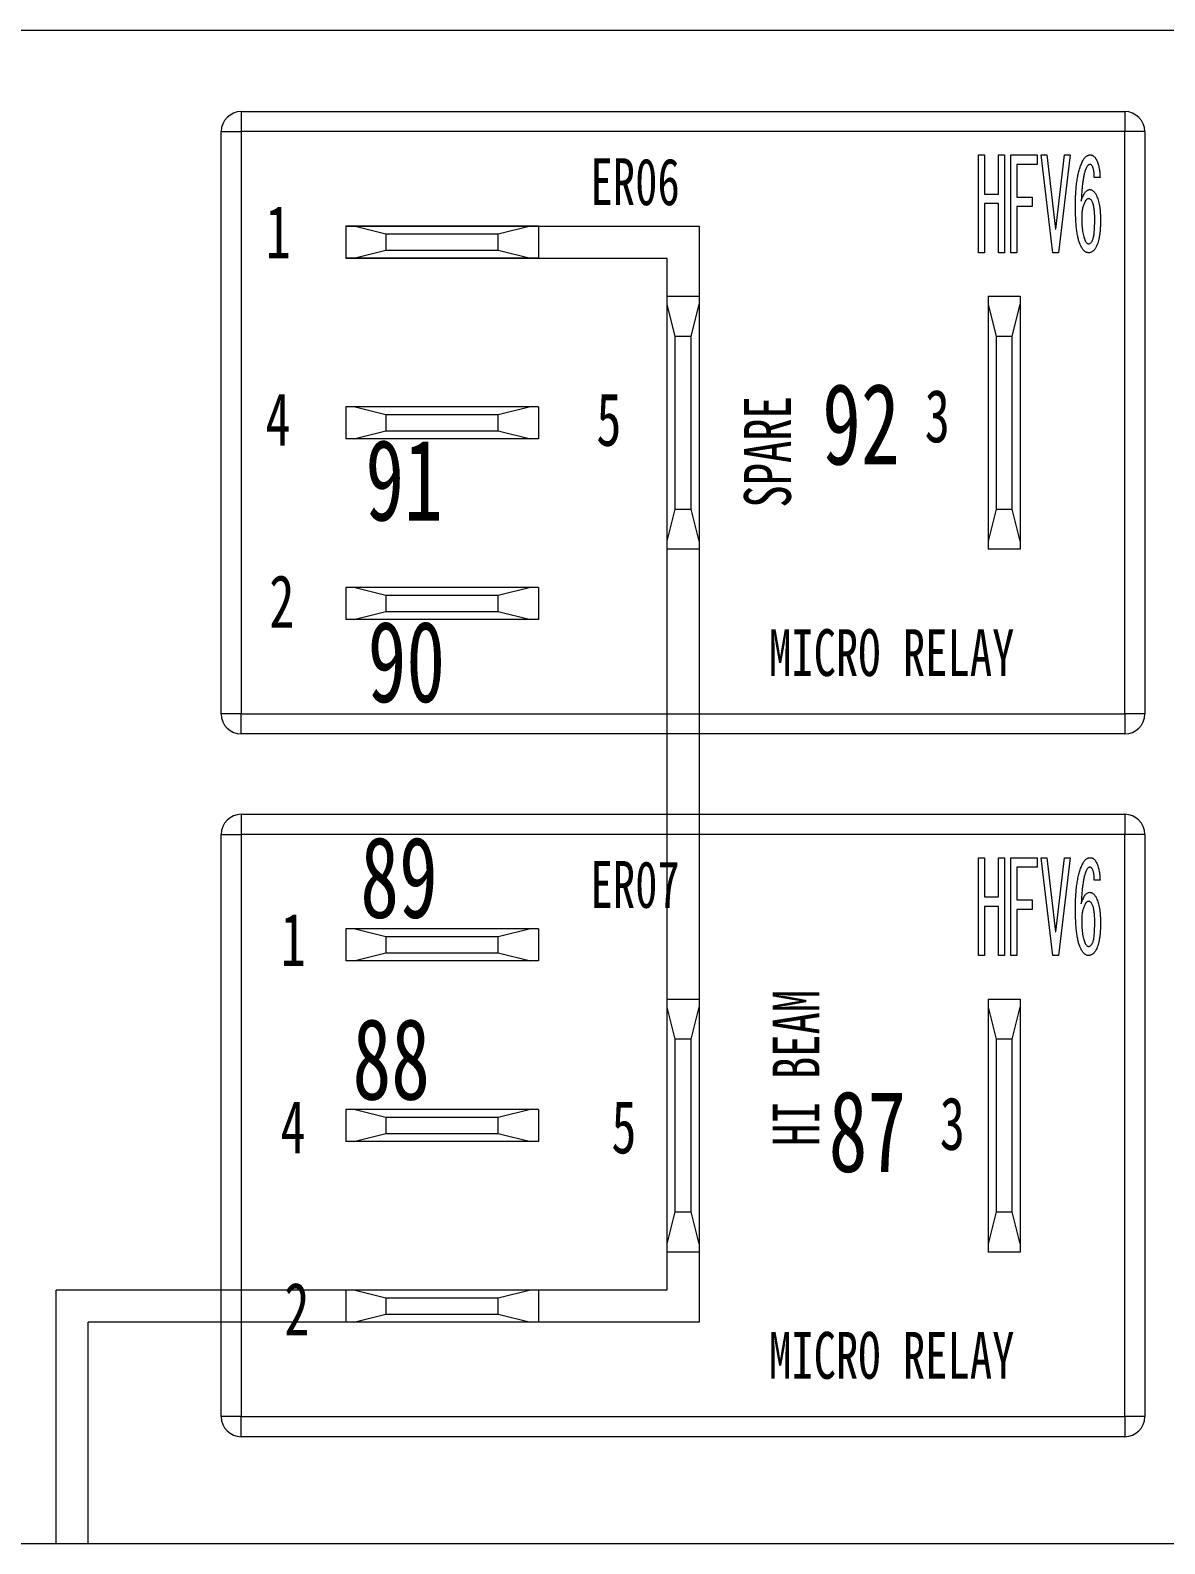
# Model space of a CAD drawing. Header units: inches. Extents: x 47316 to 59086, y 3141 to 11743.
# Drawn here: x 50872.6 to 50936.2, y 10120.8 to 10205.6 of the extents above; entities that cross this region are included whole.
import ezdxf
from ezdxf.enums import TextEntityAlignment as Align

# ---------------------------------------------------------------- set-up
doc = ezdxf.new("R2010")
doc.units = ezdxf.units.IN
doc.header["$MEASUREMENT"] = 0
doc.layers.add('1', color=1, linetype='Continuous')
doc.styles.add('MtX_STSong', font='')
doc.styles.add('仿宋', font='仿宋_GB2312.ttf', dxfattribs={"width": 0.7})
doc.styles.get('MtX_STSong').set_extended_font_data('STSong')

msp = doc.modelspace()

# ---------------------------------------------------------------- linework, layer by layer
at = {"color": 0, "linetype": 'Continuous', "lineweight": 15}
for p, q in [((50565.517, 10205.643), (50978.955, 10205.643)), ((50884.455, 10201.087), (50933.955, 10201.087)), ((50884.455, 10201.087), (50884.455, 10199.962)), ((50933.955, 10201.087), (50933.955, 10199.962)), ((50883.33, 10199.962), (50884.455, 10199.962)), ((50883.33, 10167.337), (50883.33, 10199.962)), ((50884.455, 10199.962), (50884.455, 10167.337)), ((50933.955, 10199.962), (50884.455, 10199.962)), ((50935.08, 10199.962), (50933.955, 10199.962)), ((50933.955, 10167.337), (50933.955, 10199.962)), ((50935.08, 10199.962), (50935.08, 10167.337)), ((50890.305, 10194.674), (50890.305, 10192.874)), ((50901.105, 10194.674), (50890.305, 10194.674)), ((50892.555, 10194.224), (50890.755, 10194.674)), ((50892.555, 10194.224), (50892.555, 10193.324)), ((50898.855, 10194.224), (50892.555, 10194.224)), ((50900.655, 10194.674), (50898.855, 10194.224)), ((50898.855, 10193.324), (50898.855, 10194.224)), ((50901.105, 10194.674), (50901.105, 10192.874)), ((50890.755, 10192.874), (50892.555, 10193.324)), ((50892.555, 10193.324), (50898.855, 10193.324)), ((50898.855, 10193.324), (50900.655, 10192.874)), ((50901.105, 10192.874), (50890.305, 10192.874)), ((50908.305, 10190.737), (50908.305, 10176.562)), ((50908.305, 10190.737), (50910.105, 10190.737)), ((50910.105, 10190.737), (50910.105, 10176.562)), ((50926.305, 10190.737), (50926.305, 10176.562)), ((50926.305, 10190.737), (50928.105, 10190.737)), ((50928.105, 10190.737), (50928.105, 10176.562)), ((50908.305, 10190.287), (50908.755, 10188.487)), ((50909.655, 10188.487), (50910.105, 10190.287)), ((50926.305, 10190.287), (50926.755, 10188.487)), ((50927.655, 10188.487), (50928.105, 10190.287)), ((50908.755, 10188.487), (50908.755, 10178.812)), ((50909.655, 10188.487), (50908.755, 10188.487)), ((50909.655, 10178.812), (50909.655, 10188.487)), ((50926.755, 10188.487), (50926.755, 10178.812)), ((50927.655, 10188.487), (50926.755, 10188.487)), ((50927.655, 10178.812), (50927.655, 10188.487)), ((50890.305, 10184.549), (50890.305, 10182.749)), ((50901.105, 10184.549), (50890.305, 10184.549)), ((50892.555, 10184.099), (50890.755, 10184.549)), ((50892.555, 10184.099), (50892.555, 10183.199)), ((50898.855, 10184.099), (50892.555, 10184.099)), ((50900.655, 10184.549), (50898.855, 10184.099)), ((50898.855, 10183.199), (50898.855, 10184.099)), ((50901.105, 10184.549), (50901.105, 10182.749)), ((50890.755, 10182.749), (50892.555, 10183.199)), ((50892.555, 10183.199), (50898.855, 10183.199)), ((50898.855, 10183.199), (50900.655, 10182.749)), ((50901.105, 10182.749), (50890.305, 10182.749)), ((50908.755, 10178.812), (50908.305, 10177.012)), ((50908.755, 10178.812), (50909.655, 10178.812)), ((50910.105, 10177.012), (50909.655, 10178.812)), ((50926.755, 10178.812), (50926.305, 10177.012)), ((50926.755, 10178.812), (50927.655, 10178.812)), ((50928.105, 10177.012), (50927.655, 10178.812)), ((50910.105, 10176.562), (50908.305, 10176.562)), ((50928.105, 10176.562), (50926.305, 10176.562)), ((50890.305, 10174.424), (50890.305, 10172.624)), ((50901.105, 10174.424), (50890.305, 10174.424)), ((50892.555, 10173.974), (50890.755, 10174.424)), ((50892.555, 10173.974), (50892.555, 10173.074)), ((50898.855, 10173.974), (50892.555, 10173.974)), ((50900.655, 10174.424), (50898.855, 10173.974)), ((50898.855, 10173.074), (50898.855, 10173.974)), ((50901.105, 10174.424), (50901.105, 10172.624)), ((50890.755, 10172.624), (50892.555, 10173.074)), ((50892.555, 10173.074), (50898.855, 10173.074)), ((50898.855, 10173.074), (50900.655, 10172.624)), ((50901.105, 10172.624), (50890.305, 10172.624)), ((50884.455, 10167.337), (50883.33, 10167.337)), ((50884.455, 10167.337), (50933.955, 10167.337)), ((50884.455, 10166.212), (50884.455, 10167.337)), ((50933.955, 10167.337), (50933.955, 10166.212)), ((50935.08, 10167.337), (50933.955, 10167.337)), ((50933.955, 10166.212), (50884.455, 10166.212)), ((50884.455, 10161.712), (50933.955, 10161.712)), ((50884.455, 10161.712), (50884.455, 10160.587)), ((50933.955, 10161.712), (50933.955, 10160.587)), ((50883.33, 10160.587), (50884.455, 10160.587)), ((50883.33, 10127.962), (50883.33, 10160.587)), ((50884.455, 10160.587), (50884.455, 10127.962)), ((50933.955, 10160.587), (50884.455, 10160.587)), ((50935.08, 10160.587), (50933.955, 10160.587)), ((50933.955, 10127.962), (50933.955, 10160.587)), ((50935.08, 10160.587), (50935.08, 10127.962)), ((50890.305, 10155.299), (50890.305, 10153.499)), ((50901.105, 10155.299), (50890.305, 10155.299)), ((50892.555, 10154.849), (50890.755, 10155.299)), ((50900.655, 10155.299), (50898.855, 10154.849)), ((50901.105, 10155.299), (50901.105, 10153.499)), ((50892.555, 10154.849), (50892.555, 10153.949)), ((50898.855, 10154.849), (50892.555, 10154.849)), ((50898.855, 10153.949), (50898.855, 10154.849)), ((50901.105, 10153.499), (50890.305, 10153.499)), ((50890.755, 10153.499), (50892.555, 10153.949)), ((50892.555, 10153.949), (50898.855, 10153.949)), ((50898.855, 10153.949), (50900.655, 10153.499)), ((50908.305, 10151.362), (50908.305, 10137.187)), ((50908.305, 10151.362), (50910.105, 10151.362)), ((50908.305, 10150.912), (50908.755, 10149.112)), ((50909.655, 10149.112), (50910.105, 10150.912)), ((50910.105, 10151.362), (50910.105, 10137.187)), ((50926.305, 10151.362), (50926.305, 10137.187)), ((50926.305, 10151.362), (50928.105, 10151.362)), ((50926.305, 10150.912), (50926.755, 10149.112)), ((50927.655, 10149.112), (50928.105, 10150.912)), ((50928.105, 10151.362), (50928.105, 10137.187)), ((50908.755, 10149.112), (50908.755, 10139.437)), ((50909.655, 10149.112), (50908.755, 10149.112)), ((50909.655, 10139.437), (50909.655, 10149.112)), ((50926.755, 10149.112), (50926.755, 10139.437)), ((50927.655, 10149.112), (50926.755, 10149.112)), ((50927.655, 10139.437), (50927.655, 10149.112)), ((50890.305, 10145.174), (50890.305, 10143.374)), ((50901.105, 10145.174), (50890.305, 10145.174)), ((50892.555, 10144.724), (50890.755, 10145.174)), ((50900.655, 10145.174), (50898.855, 10144.724)), ((50901.105, 10145.174), (50901.105, 10143.374)), ((50892.555, 10144.724), (50892.555, 10143.824)), ((50898.855, 10144.724), (50892.555, 10144.724)), ((50898.855, 10143.824), (50898.855, 10144.724)), ((50901.105, 10143.374), (50890.305, 10143.374)), ((50890.755, 10143.374), (50892.555, 10143.824)), ((50892.555, 10143.824), (50898.855, 10143.824)), ((50898.855, 10143.824), (50900.655, 10143.374)), ((50908.755, 10139.437), (50908.305, 10137.637)), ((50908.755, 10139.437), (50909.655, 10139.437)), ((50910.105, 10137.637), (50909.655, 10139.437)), ((50926.755, 10139.437), (50926.305, 10137.637)), ((50926.755, 10139.437), (50927.655, 10139.437)), ((50928.105, 10137.637), (50927.655, 10139.437)), ((50910.105, 10137.187), (50908.305, 10137.187)), ((50928.105, 10137.187), (50926.305, 10137.187)), ((50890.305, 10135.049), (50890.305, 10133.249)), ((50901.105, 10135.049), (50890.305, 10135.049)), ((50892.555, 10134.599), (50890.755, 10135.049)), ((50900.655, 10135.049), (50898.855, 10134.599)), ((50901.105, 10135.049), (50901.105, 10133.249)), ((50892.555, 10134.599), (50892.555, 10133.699)), ((50898.855, 10134.599), (50892.555, 10134.599)), ((50898.855, 10133.699), (50898.855, 10134.599)), ((50901.105, 10133.249), (50890.305, 10133.249)), ((50890.755, 10133.249), (50892.555, 10133.699)), ((50892.555, 10133.699), (50898.855, 10133.699)), ((50898.855, 10133.699), (50900.655, 10133.249)), ((50884.455, 10127.962), (50883.33, 10127.962)), ((50884.455, 10127.962), (50933.955, 10127.962)), ((50884.455, 10126.837), (50884.455, 10127.962)), ((50933.955, 10127.962), (50933.955, 10126.837)), ((50935.08, 10127.962), (50933.955, 10127.962)), ((50933.955, 10126.837), (50884.455, 10126.837)), ((50984.242, 10120.841), (50864.599, 10120.841))]:
    msp.add_line(p, q, dxfattribs=at)
at = {"color": 0, "lineweight": 15}
for p, q in [((50890.305, 10194.674), (50910.105, 10194.674)), ((50910.105, 10194.674), (50910.105, 10133.249)), ((50890.305, 10192.874), (50908.305, 10192.874)), ((50908.305, 10192.874), (50908.305, 10135.049)), ((50874.081, 10120.841), (50874.081, 10135.049)), ((50908.305, 10135.049), (50874.081, 10135.049)), ((50875.881, 10120.841), (50875.881, 10133.249)), ((50910.105, 10133.249), (50875.881, 10133.249))]:
    msp.add_line(p, q, dxfattribs=at)
at = {"color": 0, "linetype": 'Continuous', "lineweight": 15}
for centre, start, end in [((50884.455, 10199.962), 90, 180), ((50933.955, 10199.962), 0, 90), ((50884.455, 10167.337), 180, 270), ((50933.955, 10167.337), 270, 0), ((50884.455, 10160.587), 90, 180), ((50933.955, 10160.587), 0, 90), ((50884.455, 10127.962), 180, 270), ((50933.955, 10127.962), 270, 0)]:
    msp.add_arc(centre, 1.125, start, end, dxfattribs=at)
at = {"layer": '1', "color": 255, "linetype": 'Continuous', "lineweight": 13}
for p, q in [((50925.757, 10193.176), (50925.757, 10198.656)), ((50925.757, 10198.656), (50926.09, 10198.656)), ((50926.09, 10198.656), (50926.09, 10196.463)), ((50926.882, 10198.656), (50927.215, 10198.656)), ((50926.882, 10196.463), (50926.882, 10198.656)), ((50927.215, 10198.656), (50927.215, 10193.176)), ((50927.57, 10193.176), (50927.57, 10198.656)), ((50927.57, 10198.656), (50929.056, 10198.656)), ((50929.056, 10198.656), (50929.056, 10198.122)), ((50929.927, 10193.176), (50929.267, 10198.656)), ((50929.267, 10198.656), (50929.59, 10198.656)), ((50929.59, 10198.656), (50930.068, 10194.495)), ((50930.096, 10194.495), (50930.574, 10198.656)), ((50930.897, 10198.656), (50930.236, 10193.176)), ((50930.574, 10198.656), (50930.897, 10198.656)), ((50929.056, 10198.122), (50927.903, 10198.122)), ((50927.903, 10198.122), (50927.903, 10196.294)), ((50932.569, 10197.391), (50932.247, 10197.391)), ((50926.09, 10196.463), (50926.882, 10196.463)), ((50926.882, 10195.93), (50926.09, 10195.93)), ((50926.09, 10195.93), (50926.09, 10193.176)), ((50926.882, 10193.176), (50926.882, 10195.93)), ((50927.903, 10196.294), (50928.774, 10196.294)), ((50927.903, 10195.761), (50927.903, 10193.176)), ((50928.774, 10195.761), (50927.903, 10195.761)), ((50928.774, 10196.294), (50928.774, 10195.761)), ((50930.068, 10194.495), (50930.096, 10194.495)), ((50926.09, 10193.176), (50925.757, 10193.176)), ((50927.215, 10193.176), (50926.882, 10193.176)), ((50927.903, 10193.176), (50927.57, 10193.176)), ((50930.236, 10193.176), (50929.927, 10193.176)), ((50925.757, 10153.801), (50925.757, 10159.281)), ((50925.757, 10159.281), (50926.09, 10159.281)), ((50926.09, 10159.281), (50926.09, 10157.088)), ((50926.882, 10159.281), (50927.215, 10159.281)), ((50926.882, 10157.088), (50926.882, 10159.281)), ((50927.215, 10159.281), (50927.215, 10153.801)), ((50927.57, 10153.801), (50927.57, 10159.281)), ((50927.57, 10159.281), (50929.056, 10159.281)), ((50929.056, 10159.281), (50929.056, 10158.747)), ((50929.927, 10153.801), (50929.267, 10159.281)), ((50929.267, 10159.281), (50929.59, 10159.281)), ((50929.59, 10159.281), (50930.068, 10155.12)), ((50930.096, 10155.12), (50930.574, 10159.281)), ((50930.897, 10159.281), (50930.236, 10153.801)), ((50930.574, 10159.281), (50930.897, 10159.281)), ((50929.056, 10158.747), (50927.903, 10158.747)), ((50927.903, 10158.747), (50927.903, 10156.919)), ((50932.569, 10158.016), (50932.247, 10158.016)), ((50926.09, 10157.088), (50926.882, 10157.088)), ((50927.903, 10156.919), (50928.774, 10156.919)), ((50928.774, 10156.919), (50928.774, 10156.386)), ((50926.882, 10156.555), (50926.09, 10156.555)), ((50926.09, 10156.555), (50926.09, 10153.801)), ((50926.882, 10153.801), (50926.882, 10156.555)), ((50927.903, 10156.386), (50927.903, 10153.801)), ((50928.774, 10156.386), (50927.903, 10156.386)), ((50930.068, 10155.12), (50930.096, 10155.12)), ((50926.09, 10153.801), (50925.757, 10153.801)), ((50927.215, 10153.801), (50926.882, 10153.801)), ((50927.903, 10153.801), (50927.57, 10153.801)), ((50930.236, 10153.801), (50929.927, 10153.801))]:
    msp.add_line(p, q, dxfattribs=at)
for points, knots in [([(50931.192, 10195.844), (50931.193, 10195.978), (50931.195, 10196.238), (50931.216, 10196.613), (50931.245, 10196.962), (50931.29, 10197.285), (50931.346, 10197.582), (50931.418, 10197.852), (50931.497, 10198.097), (50931.567, 10198.247), (50931.6, 10198.318)], [0, 0, 0, 0, 0.159042, 0.30756, 0.446124, 0.57506, 0.694235, 0.804553, 0.906301, 1, 1, 1, 1]), ([(50931.6, 10198.318), (50931.614, 10198.345), (50931.641, 10198.396), (50931.687, 10198.465), (50931.737, 10198.523), (50931.787, 10198.572), (50931.843, 10198.609), (50931.9, 10198.636), (50931.96, 10198.652), (50932.001, 10198.655), (50932.022, 10198.656)], [0, 0, 0, 0, 0.158634, 0.303547, 0.435715, 0.558497, 0.67301, 0.78415, 0.891827, 1, 1, 1, 1]), ([(50932.022, 10198.656), (50932.039, 10198.655), (50932.073, 10198.653), (50932.122, 10198.641), (50932.169, 10198.621), (50932.213, 10198.593), (50932.254, 10198.556), (50932.292, 10198.513), (50932.328, 10198.461), (50932.348, 10198.423), (50932.359, 10198.403)], [0, 0, 0, 0, 0.114864, 0.227641, 0.339617, 0.456273, 0.577157, 0.707931, 0.847275, 1, 1, 1, 1]), ([(50932.359, 10198.403), (50932.375, 10198.369), (50932.408, 10198.3), (50932.449, 10198.191), (50932.482, 10198.074), (50932.512, 10197.951), (50932.536, 10197.821), (50932.553, 10197.684), (50932.564, 10197.54), (50932.568, 10197.441), (50932.569, 10197.391)], [0, 0, 0, 0, 0.107762, 0.218756, 0.335435, 0.456626, 0.583635, 0.715641, 0.854978, 1, 1, 1, 1]), ([(50931.81, 10197.953), (50931.79, 10197.908), (50931.747, 10197.812), (50931.698, 10197.648), (50931.654, 10197.455), (50931.615, 10197.234), (50931.581, 10196.984), (50931.554, 10196.705), (50931.53, 10196.397), (50931.521, 10196.182), (50931.516, 10196.069)], [0, 0, 0, 0, 0.076178, 0.165002, 0.268176, 0.385173, 0.516771, 0.66309, 0.823784, 1, 1, 1, 1]), ([(50932.007, 10198.121), (50931.989, 10198.119), (50931.95, 10198.115), (50931.897, 10198.079), (50931.849, 10198.024), (50931.824, 10197.978), (50931.81, 10197.953)], [0, 0, 0, 0, 0.202434, 0.422078, 0.684638, 1, 1, 1, 1]), ([(50932.148, 10198.009), (50932.138, 10198.026), (50932.121, 10198.057), (50932.088, 10198.093), (50932.049, 10198.117), (50932.021, 10198.12), (50932.007, 10198.121)], [0, 0, 0, 0, 0.303691, 0.560441, 0.782113, 1, 1, 1, 1]), ([(50932.247, 10197.391), (50932.247, 10197.425), (50932.247, 10197.49), (50932.241, 10197.585), (50932.234, 10197.673), (50932.222, 10197.754), (50932.209, 10197.828), (50932.193, 10197.895), (50932.172, 10197.955), (50932.156, 10197.991), (50932.148, 10198.009)], [0, 0, 0, 0, 0.161643, 0.311959, 0.450983, 0.580904, 0.699954, 0.80876, 0.908391, 1, 1, 1, 1]), ([(50931.516, 10196.069), (50931.532, 10196.12), (50931.563, 10196.216), (50931.616, 10196.348), (50931.671, 10196.459), (50931.728, 10196.552), (50931.79, 10196.624), (50931.854, 10196.676), (50931.923, 10196.709), (50931.97, 10196.714), (50931.994, 10196.716)], [0, 0, 0, 0, 0.188402, 0.354694, 0.499677, 0.627283, 0.73742, 0.832378, 0.918336, 1, 1, 1, 1]), ([(50931.994, 10196.716), (50932.011, 10196.715), (50932.046, 10196.713), (50932.098, 10196.697), (50932.148, 10196.668), (50932.196, 10196.631), (50932.243, 10196.583), (50932.289, 10196.525), (50932.332, 10196.456), (50932.359, 10196.405), (50932.373, 10196.379)], [0, 0, 0, 0, 0.098071, 0.198084, 0.302914, 0.415724, 0.541317, 0.678783, 0.831464, 1, 1, 1, 1]), ([(50931.488, 10193.567), (50931.476, 10193.593), (50931.451, 10193.647), (50931.416, 10193.734), (50931.385, 10193.829), (50931.357, 10193.933), (50931.33, 10194.045), (50931.307, 10194.167), (50931.285, 10194.296), (50931.265, 10194.434), (50931.247, 10194.581), (50931.233, 10194.736), (50931.22, 10194.9), (50931.21, 10195.072), (50931.202, 10195.253), (50931.195, 10195.443), (50931.193, 10195.641), (50931.192, 10195.776), (50931.192, 10195.844)], [0, 0, 0, 0, 0.037089, 0.077318, 0.120903, 0.167121, 0.217154, 0.270417, 0.327506, 0.387571, 0.451538, 0.518943, 0.589862, 0.664764, 0.743216, 0.824783, 0.91082, 1, 1, 1, 1]), ([(50931.713, 10196.013), (50931.699, 10195.984), (50931.671, 10195.925), (50931.637, 10195.829), (50931.608, 10195.727), (50931.586, 10195.618), (50931.566, 10195.502), (50931.553, 10195.379), (50931.546, 10195.249), (50931.545, 10195.159), (50931.544, 10195.113)], [0, 0, 0, 0, 0.103989, 0.21317, 0.328129, 0.449132, 0.575966, 0.709866, 0.851076, 1, 1, 1, 1]), ([(50931.937, 10196.21), (50931.916, 10196.207), (50931.872, 10196.202), (50931.812, 10196.16), (50931.757, 10196.096), (50931.729, 10196.043), (50931.713, 10196.013)], [0, 0, 0, 0, 0.199844, 0.419038, 0.680078, 1, 1, 1, 1]), ([(50932.134, 10196.041), (50932.121, 10196.066), (50932.096, 10196.113), (50932.048, 10196.168), (50931.995, 10196.203), (50931.956, 10196.208), (50931.937, 10196.21)], [0, 0, 0, 0, 0.315362, 0.577922, 0.797566, 1, 1, 1, 1]), ([(50932.275, 10195.001), (50932.274, 10195.062), (50932.274, 10195.178), (50932.268, 10195.346), (50932.256, 10195.498), (50932.241, 10195.636), (50932.222, 10195.759), (50932.198, 10195.866), (50932.171, 10195.96), (50932.146, 10196.015), (50932.134, 10196.041)], [0, 0, 0, 0, 0.172427, 0.331159, 0.475411, 0.606298, 0.724053, 0.828031, 0.919663, 1, 1, 1, 1]), ([(50932.373, 10196.379), (50932.391, 10196.339), (50932.43, 10196.256), (50932.474, 10196.12), (50932.513, 10195.97), (50932.543, 10195.805), (50932.568, 10195.625), (50932.586, 10195.431), (50932.596, 10195.221), (50932.597, 10195.076), (50932.598, 10195.001)], [0, 0, 0, 0, 0.0931, 0.194668, 0.304697, 0.423715, 0.552237, 0.691198, 0.840133, 1, 1, 1, 1]), ([(50931.544, 10195.113), (50931.544, 10195.043), (50931.546, 10194.908), (50931.555, 10194.712), (50931.571, 10194.532), (50931.59, 10194.366), (50931.619, 10194.215), (50931.651, 10194.079), (50931.692, 10193.958), (50931.725, 10193.884), (50931.741, 10193.848)], [0, 0, 0, 0, 0.163056, 0.314967, 0.455122, 0.584465, 0.703508, 0.811566, 0.910341, 1, 1, 1, 1]), ([(50932.148, 10193.877), (50932.159, 10193.901), (50932.182, 10193.954), (50932.205, 10194.048), (50932.227, 10194.16), (50932.246, 10194.291), (50932.258, 10194.441), (50932.267, 10194.611), (50932.274, 10194.799), (50932.274, 10194.932), (50932.275, 10195.001)], [0, 0, 0, 0, 0.069309, 0.153628, 0.253372, 0.369799, 0.502057, 0.651386, 0.817044, 1, 1, 1, 1]), ([(50932.598, 10195.001), (50932.597, 10194.919), (50932.595, 10194.762), (50932.585, 10194.534), (50932.566, 10194.322), (50932.54, 10194.127), (50932.508, 10193.949), (50932.466, 10193.788), (50932.42, 10193.642), (50932.379, 10193.553), (50932.359, 10193.511)], [0, 0, 0, 0, 0.160922, 0.311022, 0.450557, 0.57973, 0.698842, 0.807781, 0.908026, 1, 1, 1, 1]), ([(50931.923, 10193.176), (50931.903, 10193.177), (50931.863, 10193.179), (50931.804, 10193.2), (50931.747, 10193.23), (50931.692, 10193.274), (50931.638, 10193.33), (50931.586, 10193.398), (50931.535, 10193.478), (50931.504, 10193.537), (50931.488, 10193.567)], [0, 0, 0, 0, 0.097077, 0.195094, 0.298911, 0.412404, 0.538164, 0.677061, 0.83022, 1, 1, 1, 1]), ([(50931.741, 10193.848), (50931.754, 10193.823), (50931.779, 10193.777), (50931.828, 10193.723), (50931.88, 10193.686), (50931.919, 10193.682), (50931.937, 10193.68)], [0, 0, 0, 0, 0.315617, 0.57556, 0.797402, 1, 1, 1, 1]), ([(50932.359, 10193.511), (50932.345, 10193.485), (50932.318, 10193.434), (50932.271, 10193.365), (50932.221, 10193.307), (50932.167, 10193.26), (50932.111, 10193.222), (50932.051, 10193.195), (50931.988, 10193.179), (50931.945, 10193.177), (50931.923, 10193.176)], [0, 0, 0, 0, 0.154014, 0.297138, 0.427932, 0.549795, 0.666076, 0.775956, 0.886767, 1, 1, 1, 1]), ([(50931.937, 10193.68), (50931.956, 10193.683), (50931.997, 10193.689), (50932.053, 10193.73), (50932.104, 10193.794), (50932.132, 10193.847), (50932.148, 10193.877)], [0, 0, 0, 0, 0.187645, 0.404089, 0.668919, 1, 1, 1, 1]), ([(50931.6, 10158.943), (50931.614, 10158.97), (50931.641, 10159.021), (50931.687, 10159.09), (50931.737, 10159.148), (50931.787, 10159.197), (50931.843, 10159.234), (50931.9, 10159.261), (50931.96, 10159.277), (50932.001, 10159.28), (50932.022, 10159.281)], [0, 0, 0, 0, 0.158634, 0.303547, 0.435715, 0.558497, 0.67301, 0.78415, 0.891827, 1, 1, 1, 1]), ([(50932.022, 10159.281), (50932.039, 10159.28), (50932.073, 10159.278), (50932.122, 10159.266), (50932.169, 10159.246), (50932.213, 10159.218), (50932.254, 10159.181), (50932.292, 10159.138), (50932.328, 10159.086), (50932.348, 10159.048), (50932.359, 10159.028)], [0, 0, 0, 0, 0.114864, 0.227641, 0.339617, 0.456273, 0.577157, 0.707931, 0.847275, 1, 1, 1, 1]), ([(50931.192, 10156.469), (50931.193, 10156.603), (50931.195, 10156.863), (50931.216, 10157.238), (50931.245, 10157.587), (50931.29, 10157.91), (50931.346, 10158.207), (50931.418, 10158.477), (50931.497, 10158.722), (50931.567, 10158.872), (50931.6, 10158.943)], [0, 0, 0, 0, 0.159042, 0.30756, 0.446124, 0.57506, 0.694235, 0.804553, 0.906301, 1, 1, 1, 1]), ([(50931.81, 10158.578), (50931.79, 10158.533), (50931.747, 10158.437), (50931.698, 10158.273), (50931.654, 10158.08), (50931.615, 10157.859), (50931.581, 10157.609), (50931.554, 10157.33), (50931.53, 10157.022), (50931.521, 10156.807), (50931.516, 10156.694)], [0, 0, 0, 0, 0.076178, 0.165002, 0.268176, 0.385173, 0.516771, 0.66309, 0.823784, 1, 1, 1, 1]), ([(50932.007, 10158.746), (50931.989, 10158.744), (50931.95, 10158.74), (50931.897, 10158.704), (50931.849, 10158.649), (50931.824, 10158.603), (50931.81, 10158.578)], [0, 0, 0, 0, 0.202434, 0.422078, 0.684638, 1, 1, 1, 1]), ([(50932.148, 10158.634), (50932.138, 10158.651), (50932.121, 10158.682), (50932.088, 10158.718), (50932.049, 10158.742), (50932.021, 10158.745), (50932.007, 10158.746)], [0, 0, 0, 0, 0.303691, 0.560441, 0.782113, 1, 1, 1, 1]), ([(50932.247, 10158.016), (50932.247, 10158.05), (50932.247, 10158.115), (50932.241, 10158.21), (50932.234, 10158.298), (50932.222, 10158.379), (50932.209, 10158.453), (50932.193, 10158.52), (50932.172, 10158.58), (50932.156, 10158.616), (50932.148, 10158.634)], [0, 0, 0, 0, 0.161643, 0.311959, 0.450983, 0.580904, 0.699954, 0.80876, 0.908391, 1, 1, 1, 1]), ([(50932.359, 10159.028), (50932.375, 10158.994), (50932.408, 10158.925), (50932.449, 10158.816), (50932.482, 10158.699), (50932.512, 10158.576), (50932.536, 10158.446), (50932.553, 10158.309), (50932.564, 10158.165), (50932.568, 10158.066), (50932.569, 10158.016)], [0, 0, 0, 0, 0.107762, 0.218756, 0.335435, 0.456626, 0.583635, 0.715641, 0.854978, 1, 1, 1, 1]), ([(50931.516, 10156.694), (50931.532, 10156.745), (50931.563, 10156.841), (50931.616, 10156.973), (50931.671, 10157.084), (50931.728, 10157.177), (50931.79, 10157.249), (50931.854, 10157.301), (50931.923, 10157.334), (50931.97, 10157.339), (50931.994, 10157.341)], [0, 0, 0, 0, 0.188402, 0.354694, 0.499677, 0.627283, 0.73742, 0.832378, 0.918336, 1, 1, 1, 1]), ([(50931.937, 10156.835), (50931.916, 10156.832), (50931.872, 10156.827), (50931.812, 10156.785), (50931.757, 10156.721), (50931.729, 10156.668), (50931.713, 10156.638)], [0, 0, 0, 0, 0.199844, 0.419038, 0.680078, 1, 1, 1, 1]), ([(50932.134, 10156.666), (50932.121, 10156.691), (50932.096, 10156.738), (50932.048, 10156.793), (50931.995, 10156.828), (50931.956, 10156.833), (50931.937, 10156.835)], [0, 0, 0, 0, 0.315362, 0.577922, 0.797566, 1, 1, 1, 1]), ([(50931.994, 10157.341), (50932.011, 10157.34), (50932.046, 10157.338), (50932.098, 10157.322), (50932.148, 10157.293), (50932.196, 10157.256), (50932.243, 10157.208), (50932.289, 10157.15), (50932.332, 10157.081), (50932.359, 10157.03), (50932.373, 10157.004)], [0, 0, 0, 0, 0.098071, 0.198084, 0.302914, 0.415724, 0.541317, 0.678783, 0.831464, 1, 1, 1, 1]), ([(50932.373, 10157.004), (50932.391, 10156.964), (50932.43, 10156.881), (50932.474, 10156.745), (50932.513, 10156.595), (50932.543, 10156.43), (50932.568, 10156.25), (50932.586, 10156.056), (50932.596, 10155.846), (50932.597, 10155.701), (50932.598, 10155.626)], [0, 0, 0, 0, 0.0931, 0.194668, 0.304697, 0.423715, 0.552237, 0.691198, 0.840133, 1, 1, 1, 1]), ([(50931.488, 10154.192), (50931.476, 10154.218), (50931.451, 10154.272), (50931.416, 10154.359), (50931.385, 10154.454), (50931.357, 10154.558), (50931.33, 10154.67), (50931.307, 10154.792), (50931.285, 10154.921), (50931.265, 10155.059), (50931.247, 10155.206), (50931.233, 10155.361), (50931.22, 10155.525), (50931.21, 10155.697), (50931.202, 10155.878), (50931.195, 10156.068), (50931.193, 10156.266), (50931.192, 10156.401), (50931.192, 10156.469)], [0, 0, 0, 0, 0.037089, 0.077318, 0.120903, 0.167121, 0.217154, 0.270417, 0.327506, 0.387571, 0.451538, 0.518943, 0.589862, 0.664764, 0.743216, 0.824783, 0.91082, 1, 1, 1, 1]), ([(50931.713, 10156.638), (50931.699, 10156.609), (50931.671, 10156.55), (50931.637, 10156.454), (50931.608, 10156.352), (50931.586, 10156.243), (50931.566, 10156.127), (50931.553, 10156.004), (50931.546, 10155.874), (50931.545, 10155.784), (50931.544, 10155.738)], [0, 0, 0, 0, 0.103989, 0.21317, 0.328129, 0.449132, 0.575966, 0.709866, 0.851076, 1, 1, 1, 1]), ([(50932.275, 10155.626), (50932.274, 10155.687), (50932.274, 10155.803), (50932.268, 10155.971), (50932.256, 10156.123), (50932.241, 10156.261), (50932.222, 10156.384), (50932.198, 10156.491), (50932.171, 10156.585), (50932.146, 10156.64), (50932.134, 10156.666)], [0, 0, 0, 0, 0.172427, 0.331159, 0.475411, 0.606298, 0.724053, 0.828031, 0.919663, 1, 1, 1, 1]), ([(50931.544, 10155.738), (50931.544, 10155.668), (50931.546, 10155.533), (50931.555, 10155.337), (50931.571, 10155.157), (50931.59, 10154.991), (50931.619, 10154.84), (50931.651, 10154.704), (50931.692, 10154.583), (50931.725, 10154.509), (50931.741, 10154.473)], [0, 0, 0, 0, 0.163056, 0.314967, 0.455122, 0.584465, 0.703508, 0.811566, 0.910341, 1, 1, 1, 1]), ([(50932.148, 10154.502), (50932.159, 10154.526), (50932.182, 10154.579), (50932.205, 10154.673), (50932.227, 10154.785), (50932.246, 10154.916), (50932.258, 10155.066), (50932.267, 10155.236), (50932.274, 10155.424), (50932.274, 10155.557), (50932.275, 10155.626)], [0, 0, 0, 0, 0.069309, 0.153628, 0.253372, 0.369799, 0.502057, 0.651386, 0.817044, 1, 1, 1, 1]), ([(50932.598, 10155.626), (50932.597, 10155.544), (50932.595, 10155.387), (50932.585, 10155.159), (50932.566, 10154.947), (50932.54, 10154.752), (50932.508, 10154.574), (50932.466, 10154.413), (50932.42, 10154.267), (50932.379, 10154.178), (50932.359, 10154.136)], [0, 0, 0, 0, 0.160922, 0.311022, 0.450557, 0.57973, 0.698842, 0.807781, 0.908026, 1, 1, 1, 1]), ([(50931.923, 10153.801), (50931.903, 10153.802), (50931.863, 10153.804), (50931.804, 10153.825), (50931.747, 10153.855), (50931.692, 10153.899), (50931.638, 10153.955), (50931.586, 10154.023), (50931.535, 10154.103), (50931.504, 10154.162), (50931.488, 10154.192)], [0, 0, 0, 0, 0.097077, 0.195094, 0.298911, 0.412404, 0.538164, 0.677061, 0.83022, 1, 1, 1, 1]), ([(50931.741, 10154.473), (50931.754, 10154.448), (50931.779, 10154.402), (50931.828, 10154.348), (50931.88, 10154.311), (50931.919, 10154.307), (50931.937, 10154.305)], [0, 0, 0, 0, 0.315617, 0.57556, 0.797402, 1, 1, 1, 1]), ([(50931.937, 10154.305), (50931.956, 10154.308), (50931.997, 10154.314), (50932.053, 10154.355), (50932.104, 10154.419), (50932.132, 10154.472), (50932.148, 10154.502)], [0, 0, 0, 0, 0.187645, 0.404089, 0.668919, 1, 1, 1, 1]), ([(50932.359, 10154.136), (50932.345, 10154.11), (50932.318, 10154.059), (50932.271, 10153.99), (50932.221, 10153.932), (50932.167, 10153.885), (50932.111, 10153.847), (50932.051, 10153.82), (50931.988, 10153.804), (50931.945, 10153.802), (50931.923, 10153.801)], [0, 0, 0, 0, 0.154014, 0.297138, 0.427932, 0.549795, 0.666076, 0.775956, 0.886767, 1, 1, 1, 1])]:
    msp.add_open_spline(points, degree=3, knots=knots, dxfattribs=at)

# ---------------------------------------------------------------- texts
at = {"color": 0, "lineweight": 15, "style": '仿宋', "width": 0.7}
for s, p in [('ER06', (50906.523, 10197.157)), ('MICRO RELAY', (50920.899, 10170.772)), ('ER07', (50906.523, 10157.782)), ('MICRO RELAY', (50920.899, 10131.397))]:
    msp.add_text(s, height=2.625, dxfattribs=at).set_placement(p, align=Align.MIDDLE_CENTER)
at = {"color": 2, "lineweight": 15, "style": 'MtX_STSong', "width": 0.7}
for s, p in [('1', (50885.82, 10192.856)), ('4', (50885.804, 10182.359)), ('5', (50904.347, 10182.359)), ('3', (50922.749, 10182.555)), ('2', (50886.019, 10172.162)), ('1', (50886.663, 10153.21)), ('3', (50923.592, 10142.909)), ('4', (50886.647, 10142.713)), ('5', (50905.19, 10142.713)), ('2', (50886.862, 10132.516))]:
    msp.add_text(s, height=2.96, dxfattribs=at).set_placement(p)
at = {"color": 0, "lineweight": 15, "style": 'MtX_STSong', "width": 0.7}
for s, p in [('92', (50917.002, 10181.313)), ('91', (50891.409, 10178.173)), ('90', (50891.535, 10167.997)), ('89', (50891.124, 10155.911)), ('88', (50890.688, 10145.727)), ('87', (50917.369, 10141.678))]:
    msp.add_text(s, height=4.5538, dxfattribs=at).set_placement(p)
at = {"color": 0, "linetype": 'Continuous', "lineweight": 15, "style": '仿宋', "width": 0.7}
for s, p in [('SPARE', (50913.935, 10182.021)), ('HI BEAM', (50915.539, 10147.502))]:
    msp.add_text(s, height=2.625, rotation=90, dxfattribs=at).set_placement(p, align=Align.MIDDLE)

doc.saveas('drawing.dxf')
